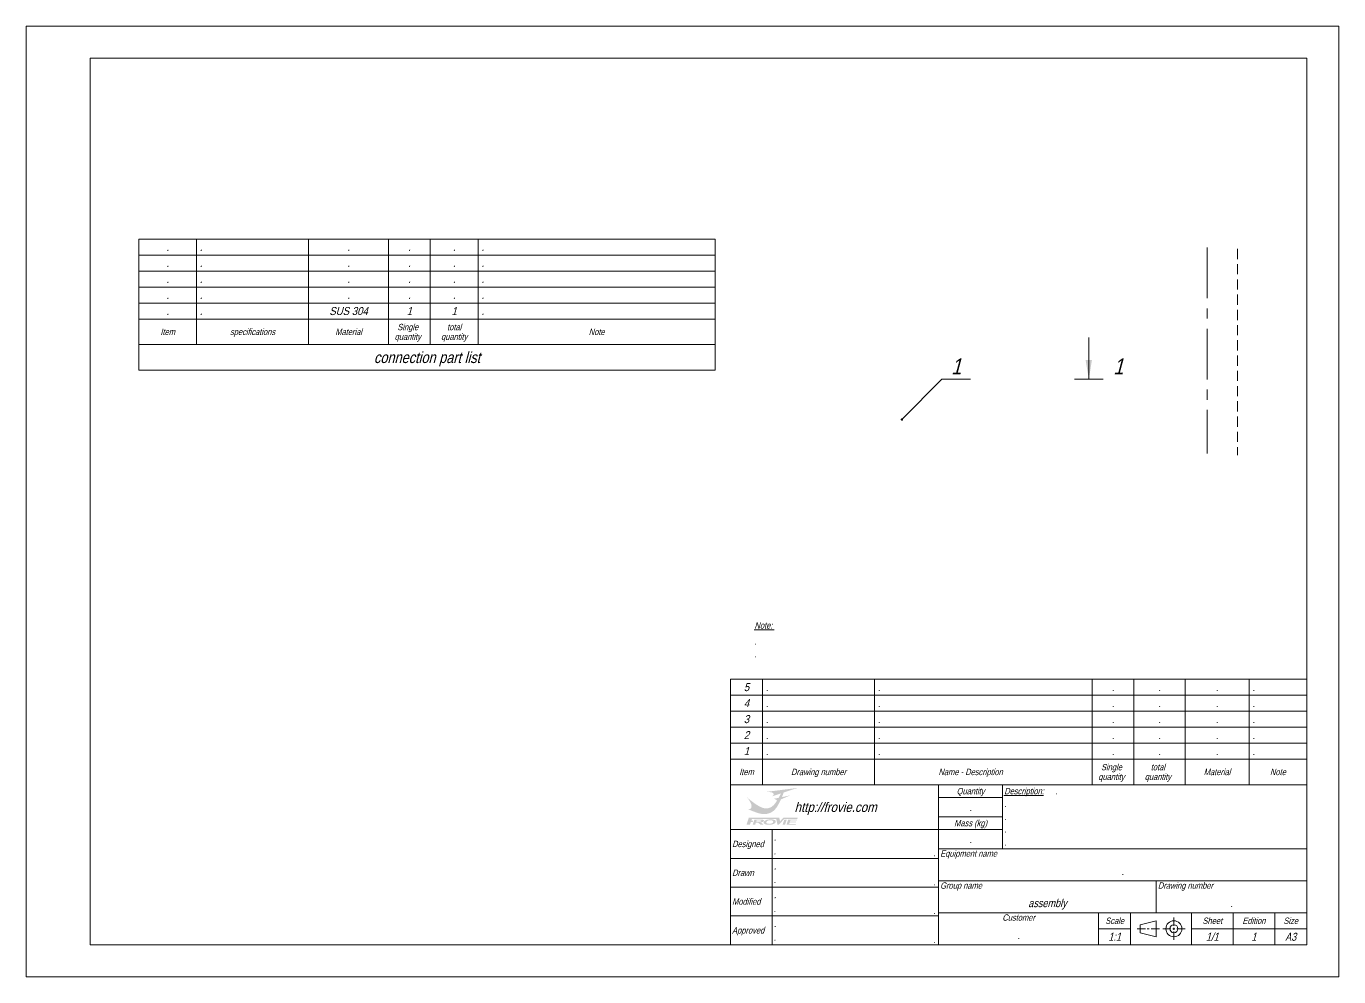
# Model space of a CAD drawing. Header units: millimetres. Extents: x 21 to 1431, y 51 to 2900.
# Drawn here: x 21.5 to 431.5, y 448.2 to 745.2 of the extents above; entities that cross this region are included whole.
import ezdxf
from ezdxf.enums import TextEntityAlignment as Align

# ---------------------------------------------------------------- set-up
doc = ezdxf.new("R2010")
doc.units = ezdxf.units.MM
doc.header["$LTSCALE"] = 0.5
doc.linetypes.add('CENTER', pattern=[50.8, 31.75, -6.35, 6.35, -6.35])
doc.linetypes.add('HIDDEN', pattern=[9.525, 6.35, -3.175])
doc.layers.get('0').update_dxf_attribs({"color": 9, "lineweight": 15})
doc.layers.get('Defpoints').update_dxf_attribs({"color": 9, "lineweight": 15})
for name, color, linetype, lineweight in [('Bill', 9, 'Continuous', 18), ('Index', 7, 'Continuous', 20), ('Namebox', 9, 'Continuous', 20), ('Notes', 4, 'Continuous', 20)]:
    doc.layers.add(name, color=color, linetype=linetype, lineweight=lineweight)
doc.styles.add('Capital', font='vnfonth.shx', dxfattribs={"width": 0.9, "oblique": 15})
doc.styles.add('Longhand', font='vnfont.shx', dxfattribs={"width": 0.85, "oblique": 15})
doc.dimstyles.new('1-1', dxfattribs={"dimtxt": 2, "dimasz": 2, "dimexe": 1.5, "dimexo": 1, "dimgap": 0.6, "dimtad": 1, "dimdec": 3, "dimdsep": 46, "dimtxsty": 'Longhand', "dimcen": 0, "dimclrd": 256, "dimclre": 256, "dimclrt": 10, "dimadec": 3, "dimazin": 2, "dimtm": 1e-09, "dimtfac": 0.6, "dimtdec": 3, "dimtmove": 0, "dimatfit": 3, "dimfxl": 1, "dimlwd": -1, "dimlwe": -1, "dimarcsym": 0})

# ---------------------------------------------------------------- blocks, each defined once
blk = doc.blocks.new('A$C22B54562')
at = {"linetype": 'Continuous', "lineweight": 0, "true_color": 0x0000fe}
h = blk.add_hatch(color=5, dxfattribs=at)
edge = h.paths.add_edge_path()
edge.add_spline(control_points=[(138.5, 108), (139.6, 110.7), (141, 114.5), (142.9, 119.5), (142.9, 119.5), (142.9, 119.5), (145.2, 126), (145.2, 126), (145.2, 126), (145.2, 126), (200, 144), (200, 144), (200, 144), (200, 144), (78.3, 128.4), (78.3, 128.4), (78.3, 128.4), (78.3, 128.4), (84.4, 128.1), (84.4, 128.1), (84.4, 128.1), (89.1, 127.8), (92.8, 127.5), (95.6, 127), (95.6, 127), (101, 126.3), (104.3, 124.2), (105.5, 120.6), (105.5, 120.6), (106.4, 118.1), (105.6, 115.7), (103, 113.3), (103, 113.3), (102.2, 112.6), (101.3, 112), (100.3, 111.3), (100.3, 111.3), (100.3, 111.3), (99, 110.7), (99, 110.7), (99, 110.7), (99, 110.7), (134.8, 122.5), (134.8, 122.5), (134.8, 122.5), (134.8, 122.5), (125.3, 105.2), (125.3, 105.2), (125.3, 105.2), (125.3, 105.2), (105.3, 100.9), (105.3, 100.9), (105.3, 100.9), (109.9, 100.8), (113.5, 99.7), (116.1, 97.5), (116.1, 97.5), (117.5, 96.4), (118.3, 95.4), (118.6, 94.3), (118.6, 94.3), (114.9, 86.9), (109.9, 80.5), (103.9, 75), (103.9, 75), (100.9, 72.2), (98.2, 70.2), (96, 68.9), (96, 68.9), (93.4, 67.2), (90, 65.9), (85.9, 64.9), (85.9, 64.9), (77.5, 62.9), (69.5, 63.5), (61.7, 66.7), (61.7, 66.7), (53.9, 69.9), (46.3, 73.8), (38.8, 78.5), (38.8, 78.5), (38.8, 78.5), (30, 84.6), (30, 84.6), (30, 84.6), (16.3, 94.7), (6.5, 102.6), (0.7, 108.2), (0.7, 108.2), (4.1, 104.7), (7.5, 100.4), (10.8, 95.1), (10.8, 95.1), (13.1, 91.5), (14.8, 88.6), (15.8, 86.4), (15.8, 86.4), (17.3, 83.1), (18.2, 80.7), (18.6, 79.4), (18.6, 79.4), (19.9, 75), (19.9, 71.1), (18.9, 67.6), (18.9, 67.6), (17.8, 64.1), (15.2, 61.9), (11, 60.9), (11, 60.9), (9.7, 60.6), (8.3, 60.5), (6.9, 60.5), (6.9, 60.5), (6.9, 60.5), (5, 60.6), (5, 60.6), (5, 60.6), (5, 60.6), (29.6, 51.1), (29.6, 51.1), (29.6, 51.1), (36.9, 48.3), (43.4, 46.1), (49.2, 44.5), (49.2, 44.5), (53.7, 43.3), (57.7, 42.5), (61.4, 42.2), (61.4, 42.2), (64, 41.9), (67.4, 41.7), (71.4, 41.7), (71.4, 41.7), (77.3, 41.7), (83.6, 42.9), (90.3, 45.5), (90.3, 45.5), (95.5, 47.5), (100.3, 50.2), (104.6, 53.6), (104.6, 53.6), (107.9, 55.9), (111.3, 59.6), (115, 64.5), (115, 64.5), (117.3, 67.6), (119.5, 70.7), (121.5, 74.1), (121.5, 74.1), (123.1, 76.6), (127.4, 84.9), (134.4, 99), (134.4, 99), (134.4, 99), (171.1, 114.7), (171.1, 114.7), (171.1, 114.7), (171.1, 114.7), (138.5, 108), (138.5, 108)], knot_values=[0, 0, 0, 0, 0.025, 0.025, 0.025, 0.025, 0.05, 0.05, 0.05, 0.05, 0.075, 0.075, 0.075, 0.075, 0.1, 0.1, 0.1, 0.1, 0.125, 0.125, 0.125, 0.125, 0.15, 0.15, 0.15, 0.15, 0.175, 0.175, 0.175, 0.175, 0.2, 0.2, 0.2, 0.2, 0.225, 0.225, 0.225, 0.225, 0.25, 0.25, 0.25, 0.25, 0.275, 0.275, 0.275, 0.275, 0.3, 0.3, 0.3, 0.3, 0.325, 0.325, 0.325, 0.325, 0.35, 0.35, 0.35, 0.35, 0.375, 0.375, 0.375, 0.375, 0.4, 0.4, 0.4, 0.4, 0.425, 0.425, 0.425, 0.425, 0.45, 0.45, 0.45, 0.45, 0.475, 0.475, 0.475, 0.475, 0.5, 0.5, 0.5, 0.5, 0.525, 0.525, 0.525, 0.525, 0.55, 0.55, 0.55, 0.55, 0.575, 0.575, 0.575, 0.575, 0.6, 0.6, 0.6, 0.6, 0.625, 0.625, 0.625, 0.625, 0.65, 0.65, 0.65, 0.65, 0.675, 0.675, 0.675, 0.675, 0.7, 0.7, 0.7, 0.7, 0.725, 0.725, 0.725, 0.725, 0.75, 0.75, 0.75, 0.75, 0.775, 0.775, 0.775, 0.775, 0.8, 0.8, 0.8, 0.8, 0.825, 0.825, 0.825, 0.825, 0.85, 0.85, 0.85, 0.85, 0.875, 0.875, 0.875, 0.875, 0.9, 0.9, 0.9, 0.9, 0.925, 0.925, 0.925, 0.925, 0.95, 0.95, 0.95, 0.95, 0.975, 0.975, 0.975, 0.975, 1, 1, 1, 1], degree=3, periodic=0)
at = {"linetype": 'Continuous', "lineweight": 0, "true_color": 0xfe0000}
h = blk.add_hatch(color=1, dxfattribs=at)
edge = h.paths.add_edge_path()
edge.add_spline(control_points=[(138.7, 115.8), (138.7, 115.8), (143.5, 128), (143.5, 128), (143.5, 128), (143.5, 128), (173, 137.7), (173, 137.7), (173, 137.7), (173, 137.7), (99.9, 128.4), (99.9, 128.4), (99.9, 128.4), (104.6, 126.7), (107.3, 124.2), (108.1, 120.9), (108.1, 120.9), (108.5, 119.2), (108.3, 117.5), (107.7, 116), (107.7, 116), (128.5, 122.9), (139, 126.4), (139, 126.5), (139, 126.5), (134.8, 117.7), (129.7, 108.1), (123.8, 97.8), (123.8, 97.8), (117.8, 87.5), (113.3, 80.5), (110.2, 76.9), (110.2, 76.9), (106.3, 72.1), (101.4, 68.3), (95.7, 65.4), (95.7, 65.4), (88, 61.4), (79.9, 59.8), (71.3, 60.5), (71.3, 60.5), (63.3, 61.2), (52, 66), (37.5, 74.8), (37.5, 74.8), (33.1, 77.6), (28.5, 80.5), (23.8, 83.8), (23.8, 83.8), (23.8, 83.8), (18.3, 87.8), (18.3, 87.8), (18.3, 87.8), (18.3, 87.8), (20.8, 81.8), (20.8, 81.8), (20.8, 81.8), (22.4, 77.3), (23.2, 73.6), (23.1, 70.6), (23.1, 70.6), (23, 68.1), (22.1, 65.4), (20.2, 62.8), (20.2, 62.8), (19.3, 61.5), (18.4, 60.5), (17.5, 59.8), (17.5, 59.8), (17.5, 59.8), (19.9, 58.7), (19.9, 58.7), (19.9, 58.7), (22.7, 57.5), (27.1, 55.7), (33, 53.5), (33, 53.5), (38, 51.6), (41.5, 50.3), (43.2, 49.7), (43.2, 49.7), (46.6, 48.4), (49.8, 47.5), (52.9, 46.8), (52.9, 46.8), (60, 45.1), (66.6, 44.4), (72.7, 44.6), (72.7, 44.6), (85.6, 45.2), (96.8, 50.1), (106.3, 59.3), (106.3, 59.3), (112.8, 65.7), (119.4, 75.3), (126.1, 88.4), (126.1, 88.4), (130.5, 96.9), (134.7, 106), (138.7, 115.8)], knot_values=[0, 0, 0, 0, 0.04, 0.04, 0.04, 0.04, 0.08, 0.08, 0.08, 0.08, 0.12, 0.12, 0.12, 0.12, 0.16, 0.16, 0.16, 0.16, 0.2, 0.2, 0.2, 0.2, 0.24, 0.24, 0.24, 0.24, 0.28, 0.28, 0.28, 0.28, 0.32, 0.32, 0.32, 0.32, 0.36, 0.36, 0.36, 0.36, 0.4, 0.4, 0.4, 0.4, 0.44, 0.44, 0.44, 0.44, 0.48, 0.48, 0.48, 0.48, 0.52, 0.52, 0.52, 0.52, 0.56, 0.56, 0.56, 0.56, 0.6, 0.6, 0.6, 0.6, 0.64, 0.64, 0.64, 0.64, 0.68, 0.68, 0.68, 0.68, 0.72, 0.72, 0.72, 0.72, 0.76, 0.76, 0.76, 0.76, 0.8, 0.8, 0.8, 0.8, 0.84, 0.84, 0.84, 0.84, 0.88, 0.88, 0.88, 0.88, 0.92, 0.92, 0.92, 0.92, 0.96, 0.96, 0.96, 0.96, 1, 1, 1, 1], degree=3, periodic=0)
edge = h.paths.add_edge_path(flags=17)
edge.add_spline(control_points=[(120, 96.3), (120, 96.3), (123.8, 102.9), (123.8, 102.9), (123.8, 102.9), (123.8, 102.9), (113.9, 100.9), (113.9, 100.9), (113.9, 100.9), (116.2, 100.3), (117.9, 99.4), (119, 98.1), (119, 98.1), (119.5, 97.5), (119.9, 96.9), (120, 96.3)], knot_values=[0, 0, 0, 0, 0.25, 0.25, 0.25, 0.25, 0.5, 0.5, 0.5, 0.5, 0.75, 0.75, 0.75, 0.75, 1, 1, 1, 1], degree=3, periodic=0)
edge = h.paths.add_edge_path(flags=17)
edge.add_spline(control_points=[(137.4, 105.8), (137.4, 105.8), (152.1, 108.9), (152.1, 108.9), (152.1, 108.9), (152.1, 108.9), (135.7, 101.9), (135.7, 101.9), (135.7, 101.9), (135.7, 101.9), (137.4, 105.8), (137.4, 105.8)], knot_values=[0, 0, 0, 0, 0.333333, 0.333333, 0.333333, 0.333333, 0.666667, 0.666667, 0.666667, 0.666667, 1, 1, 1, 1], degree=3, periodic=0)
at = {"linetype": 'Continuous', "lineweight": 0, "true_color": 0x0000fe}
h = blk.add_hatch(color=5, dxfattribs=at)
edge = h.paths.add_edge_path()
edge.add_spline(control_points=[(198.1, 22.5), (198.1, 22.5), (199.9, 27.8), (199.9, 27.8), (199.9, 27.8), (199.9, 27.8), (144.1, 27.8), (144.1, 27.8), (144.1, 27.8), (144.1, 27.8), (131, 13.4), (131, 13.4), (131, 13.4), (131, 13.4), (127.9, 27.8), (127.9, 27.8), (127.9, 27.8), (127.9, 27.8), (9.2, 27.8), (9.2, 27.8), (9.2, 27.8), (9.2, 27.8), (0, 0), (0, 0), (0, 0), (0, 0), (13.5, 0), (13.5, 0), (13.5, 0), (13.5, 0), (16.9, 10.3), (16.9, 10.3), (16.9, 10.3), (16.9, 10.3), (23.9, 10.3), (23.9, 10.3), (23.9, 10.3), (23.9, 10.3), (25.9, 16), (25.9, 16), (25.9, 16), (25.9, 16), (18.9, 16), (18.9, 16), (18.9, 16), (18.9, 16), (21, 22.4), (21, 22.4), (21, 22.4), (21, 22.4), (116.1, 22.3), (116.1, 22.3), (116.1, 22.3), (116.1, 22.3), (120.8, 0), (120.8, 0), (120.8, 0), (120.8, 0), (126.5, 0), (126.5, 0), (126.5, 0), (126.5, 0), (146.8, 22.4), (146.8, 22.4), (146.8, 22.4), (146.8, 22.4), (198.1, 22.5), (198.1, 22.5)], knot_values=[0, 0, 0, 0, 0.058824, 0.058824, 0.058824, 0.058824, 0.117647, 0.117647, 0.117647, 0.117647, 0.176471, 0.176471, 0.176471, 0.176471, 0.235294, 0.235294, 0.235294, 0.235294, 0.294118, 0.294118, 0.294118, 0.294118, 0.352941, 0.352941, 0.352941, 0.352941, 0.411765, 0.411765, 0.411765, 0.411765, 0.470588, 0.470588, 0.470588, 0.470588, 0.529412, 0.529412, 0.529412, 0.529412, 0.588235, 0.588235, 0.588235, 0.588235, 0.647059, 0.647059, 0.647059, 0.647059, 0.705882, 0.705882, 0.705882, 0.705882, 0.764706, 0.764706, 0.764706, 0.764706, 0.823529, 0.823529, 0.823529, 0.823529, 0.882353, 0.882353, 0.882353, 0.882353, 0.941176, 0.941176, 0.941176, 0.941176, 1, 1, 1, 1], degree=3, periodic=0)
at = {"linetype": 'Continuous', "lineweight": 0, "true_color": 0xfe0000}
h = blk.add_hatch(color=1, dxfattribs=at)
edge = h.paths.add_edge_path()
edge.add_spline(control_points=[(23.9, 0), (23.9, 0), (30.8, 20.3), (30.8, 20.3), (30.8, 20.3), (30.8, 20.3), (51.1, 20.3), (51.1, 20.3), (51.1, 20.3), (56.2, 20.3), (59.9, 20.2), (62, 19.8), (62, 19.8), (64.2, 19.4), (65.9, 18.8), (67, 17.9), (67, 17.9), (68, 16.9), (68.4, 15.8), (68, 14.6), (68, 14.6), (67.5, 13.1), (66, 11.9), (63.5, 10.9), (63.5, 10.9), (61.1, 9.9), (57.7, 9.2), (53.4, 9), (53.4, 9), (55.3, 8.5), (56.9, 7.9), (58, 7.3), (58, 7.3), (59.2, 6.7), (60.6, 5.6), (62.4, 4), (62.4, 4), (62.4, 4), (66.9, 0), (66.9, 0), (66.9, 0), (66.9, 0), (55.4, 0), (55.4, 0), (55.4, 0), (55.4, 0), (49.9, 4.4), (49.9, 4.4), (49.9, 4.4), (47.9, 6), (46.6, 7), (45.8, 7.4), (45.8, 7.4), (45, 7.8), (44.1, 8.1), (43.2, 8.3), (43.2, 8.3), (42.2, 8.4), (40.6, 8.5), (38.4, 8.5), (38.4, 8.5), (38.4, 8.5), (36.4, 8.5), (36.4, 8.5), (36.4, 8.5), (36.4, 8.5), (33.6, 0), (33.6, 0), (33.6, 0), (33.6, 0), (23.9, 0), (23.9, 0)], knot_values=[0, 0, 0, 0, 0.055556, 0.055556, 0.055556, 0.055556, 0.111111, 0.111111, 0.111111, 0.111111, 0.166667, 0.166667, 0.166667, 0.166667, 0.222222, 0.222222, 0.222222, 0.222222, 0.277778, 0.277778, 0.277778, 0.277778, 0.333333, 0.333333, 0.333333, 0.333333, 0.388889, 0.388889, 0.388889, 0.388889, 0.444444, 0.444444, 0.444444, 0.444444, 0.5, 0.5, 0.5, 0.5, 0.555556, 0.555556, 0.555556, 0.555556, 0.611111, 0.611111, 0.611111, 0.611111, 0.666667, 0.666667, 0.666667, 0.666667, 0.722222, 0.722222, 0.722222, 0.722222, 0.777778, 0.777778, 0.777778, 0.777778, 0.833333, 0.833333, 0.833333, 0.833333, 0.888889, 0.888889, 0.888889, 0.888889, 0.944444, 0.944444, 0.944444, 0.944444, 1, 1, 1, 1], degree=3, periodic=0)
edge = h.paths.add_edge_path(flags=16)
edge.add_spline(control_points=[(37.5, 11.7), (37.5, 11.7), (44.7, 11.7), (44.7, 11.7), (44.7, 11.7), (49.3, 11.7), (52.2, 11.8), (53.4, 12), (53.4, 12), (54.6, 12.2), (55.6, 12.4), (56.4, 12.9), (56.4, 12.9), (57.2, 13.3), (57.7, 13.8), (57.9, 14.4), (57.9, 14.4), (58.2, 15.1), (57.9, 15.6), (57.2, 16), (57.2, 16), (56.5, 16.5), (55.4, 16.7), (53.8, 16.8), (53.8, 16.8), (53.1, 16.9), (50.7, 16.9), (46.8, 16.9), (46.8, 16.9), (46.8, 16.9), (39.3, 16.9), (39.3, 16.9), (39.3, 16.9), (39.3, 16.9), (37.5, 11.7), (37.5, 11.7)], knot_values=[0, 0, 0, 0, 0.111111, 0.111111, 0.111111, 0.111111, 0.222222, 0.222222, 0.222222, 0.222222, 0.333333, 0.333333, 0.333333, 0.333333, 0.444444, 0.444444, 0.444444, 0.444444, 0.555556, 0.555556, 0.555556, 0.555556, 0.666667, 0.666667, 0.666667, 0.666667, 0.777778, 0.777778, 0.777778, 0.777778, 0.888889, 0.888889, 0.888889, 0.888889, 1, 1, 1, 1], degree=3, periodic=0)
edge = h.paths.add_edge_path()
edge.add_spline(control_points=[(67.5, 10.4), (68.2, 12.5), (69.5, 14.2), (71.4, 15.6), (71.4, 15.6), (72.9, 16.7), (74.7, 17.6), (76.8, 18.4), (76.8, 18.4), (79, 19.2), (81.2, 19.8), (83.6, 20.2), (83.6, 20.2), (86.8, 20.8), (90.3, 21), (94.2, 21), (94.2, 21), (101.3, 21), (106.6, 20.1), (110.2, 18.3), (110.2, 18.3), (113.8, 16.4), (115, 13.8), (113.9, 10.5), (113.9, 10.5), (112.8, 7.2), (109.9, 4.6), (105, 2.8), (105, 2.8), (100.2, 0.9), (94.3, 0), (87.3, 0), (87.3, 0), (80.2, 0), (74.8, 0.9), (71.2, 2.8), (71.2, 2.8), (67.6, 4.6), (66.4, 7.2), (67.5, 10.4)], knot_values=[0, 0, 0, 0, 0.1, 0.1, 0.1, 0.1, 0.2, 0.2, 0.2, 0.2, 0.3, 0.3, 0.3, 0.3, 0.4, 0.4, 0.4, 0.4, 0.5, 0.5, 0.5, 0.5, 0.6, 0.6, 0.6, 0.6, 0.7, 0.7, 0.7, 0.7, 0.8, 0.8, 0.8, 0.8, 0.9, 0.9, 0.9, 0.9, 1, 1, 1, 1], degree=3, periodic=0)
edge = h.paths.add_edge_path(flags=16)
edge.add_spline(control_points=[(77.5, 10.5), (76.7, 8.2), (77.4, 6.5), (79.5, 5.3), (79.5, 5.3), (81.6, 4.1), (84.6, 3.5), (88.4, 3.5), (88.4, 3.5), (92.3, 3.5), (95.6, 4.1), (98.5, 5.3), (98.5, 5.3), (101.3, 6.5), (103.2, 8.2), (104, 10.6), (104, 10.6), (104.8, 12.9), (104.1, 14.7), (102.1, 15.8), (102.1, 15.8), (100.1, 17), (97.1, 17.5), (93.1, 17.5), (93.1, 17.5), (89.1, 17.5), (85.7, 16.9), (82.9, 15.8), (82.9, 15.8), (80.1, 14.6), (78.3, 12.9), (77.5, 10.5)], knot_values=[0, 0, 0, 0, 0.125, 0.125, 0.125, 0.125, 0.25, 0.25, 0.25, 0.25, 0.375, 0.375, 0.375, 0.375, 0.5, 0.5, 0.5, 0.5, 0.625, 0.625, 0.625, 0.625, 0.75, 0.75, 0.75, 0.75, 0.875, 0.875, 0.875, 0.875, 1, 1, 1, 1], degree=3, periodic=0)
edge = h.paths.add_edge_path()
edge.add_spline(control_points=[(140.7, 0), (140.7, 0), (147.6, 20.4), (147.6, 20.4), (147.6, 20.4), (147.6, 20.4), (157.2, 20.4), (157.2, 20.4), (157.2, 20.4), (157.2, 20.4), (150.4, 0), (150.4, 0), (150.4, 0), (150.4, 0), (140.7, 0), (140.7, 0)], knot_values=[0, 0, 0, 0, 0.25, 0.25, 0.25, 0.25, 0.5, 0.5, 0.5, 0.5, 0.75, 0.75, 0.75, 0.75, 1, 1, 1, 1], degree=3, periodic=0)
edge = h.paths.add_edge_path()
edge.add_spline(control_points=[(155.8, 0), (155.8, 0), (162.7, 20.3), (162.7, 20.3), (162.7, 20.3), (162.7, 20.3), (198.1, 20.3), (198.1, 20.3), (198.1, 20.3), (198.1, 20.3), (197, 16.9), (197, 16.9), (197, 16.9), (197, 16.9), (171.2, 16.9), (171.2, 16.9), (171.2, 16.9), (171.2, 16.9), (169.7, 12.4), (169.7, 12.4), (169.7, 12.4), (169.7, 12.4), (193.7, 12.4), (193.7, 12.4), (193.7, 12.4), (193.7, 12.4), (192.5, 9), (192.5, 9), (192.5, 9), (192.5, 9), (168.5, 9), (168.5, 9), (168.5, 9), (168.5, 9), (166.6, 3.4), (166.6, 3.4), (166.6, 3.4), (166.6, 3.4), (193.4, 3.4), (193.4, 3.4), (193.4, 3.4), (193.4, 3.4), (192.2, 0), (192.2, 0), (192.2, 0), (192.2, 0), (155.8, 0), (155.8, 0)], knot_values=[0, 0, 0, 0, 0.083333, 0.083333, 0.083333, 0.083333, 0.166667, 0.166667, 0.166667, 0.166667, 0.25, 0.25, 0.25, 0.25, 0.333333, 0.333333, 0.333333, 0.333333, 0.416667, 0.416667, 0.416667, 0.416667, 0.5, 0.5, 0.5, 0.5, 0.583333, 0.583333, 0.583333, 0.583333, 0.666667, 0.666667, 0.666667, 0.666667, 0.75, 0.75, 0.75, 0.75, 0.833333, 0.833333, 0.833333, 0.833333, 0.916667, 0.916667, 0.916667, 0.916667, 1, 1, 1, 1], degree=3, periodic=0)

msp = doc.modelspace()

# ---------------------------------------------------------------- linework, layer by layer
at = {"color": 1, "linetype": 'CENTER'}
msp.add_line((390.34, 676.12), (390.34, 611.68), dxfattribs=at)
at = {"color": 8, "linetype": 'HIDDEN'}
msp.add_line((399.88, 675.66), (399.88, 611.23), dxfattribs=at)
at = {"color": 7, "ltscale": 0.5}
msp.add_lwpolyline([(41.49, 735.22), (421.49, 735.22), (421.49, 458.22), (41.49, 458.22)], close=True, dxfattribs=at)
at = {"layer": 'Bill', "color": 5}
for p, q in [((56.68, 678.73), (236.68, 678.73)), ((56.68, 673.73), (236.68, 673.73)), ((56.68, 668.73), (236.68, 668.73)), ((56.68, 663.73), (236.68, 663.73)), ((56.68, 658.73), (236.68, 658.73)), ((241.49, 541.22), (421.49, 541.22)), ((241.49, 536.22), (421.49, 536.22)), ((241.49, 531.22), (421.49, 531.22)), ((241.49, 526.22), (421.49, 526.22)), ((241.49, 521.22), (421.49, 521.22))]:
    msp.add_line(p, q, dxfattribs=at)
at = {"layer": 'Bill', "color": 9}
for p, q in [((56.68, 637.73), (56.68, 678.73)), ((74.68, 645.73), (74.68, 678.73)), ((109.68, 645.73), (109.68, 678.73)), ((134.68, 645.73), (134.68, 678.73)), ((147.68, 645.73), (147.68, 678.73)), ((162.68, 645.73), (162.68, 678.73)), ((236.68, 637.73), (236.68, 678.73)), ((56.68, 653.73), (236.68, 653.73)), ((56.68, 645.73), (236.68, 645.73)), ((56.68, 637.73), (236.68, 637.73)), ((241.49, 508.22), (241.49, 541.22)), ((251.49, 508.22), (251.49, 541.22)), ((286.49, 508.22), (286.49, 541.22)), ((354.49, 508.22), (354.49, 541.22)), ((367.49, 508.22), (367.49, 541.22)), ((383.49, 508.22), (383.49, 541.22)), ((403.49, 508.22), (403.49, 541.22)), ((241.49, 516.22), (421.49, 516.22))]:
    msp.add_line(p, q, dxfattribs=at)
at = {"layer": 'Defpoints', "ltscale": 0.5}
msp.add_lwpolyline([(431.49, 745.22), (21.49, 745.22), (21.49, 448.22), (431.49, 448.22)], close=True, dxfattribs=at)
at = {"layer": 'Index', "color": 3}
msp.add_line((307.48, 634.92), (316.48, 634.92), dxfattribs=at)
at = {"layer": 'Index', "color": 1}
msp.add_line((348.91, 634.92), (357.91, 634.92), dxfattribs=at)
at = {"layer": 'Namebox', "color": 7}
for p, q in [((306.49, 458.22), (306.49, 508.22)), ((326.49, 488.22), (326.49, 508.22)), ((306.49, 498.22), (326.49, 498.22)), ((241.49, 494.22), (306.49, 494.22)), ((421.49, 488.22), (306.49, 488.22)), ((421.49, 468.22), (306.49, 468.22)), ((356.49, 468.22), (356.49, 458.22)), ((366.49, 468.22), (366.49, 458.22)), ((385.49, 468.22), (385.49, 458.22)), ((398.49, 468.22), (398.49, 458.22)), ((411.49, 468.22), (411.49, 458.22))]:
    msp.add_line(p, q, dxfattribs=at)
at = {"layer": 'Namebox', "color": 5}
for p, q in [((306.49, 504.22), (326.49, 504.22)), ((254.49, 494.22), (254.49, 458.22)), ((306.49, 494.22), (326.49, 494.22)), ((241.49, 485.22), (306.49, 485.22)), ((241.49, 476.22), (306.49, 476.22)), ((421.49, 478.22), (306.49, 478.22)), ((374.49, 468.22), (374.49, 478.22)), ((241.49, 467.22), (306.49, 467.22)), ((356.49, 463.22), (366.49, 463.22)), ((385.49, 463.22), (421.49, 463.22))]:
    msp.add_line(p, q, dxfattribs=at)
at = {"layer": 'Namebox'}
for p, q in [((369.49, 464.47), (374.49, 465.72)), ((369.49, 461.97), (369.49, 464.47)), ((374.49, 460.72), (374.49, 465.72)), ((369.49, 461.97), (374.49, 460.72))]:
    msp.add_line(p, q, dxfattribs=at)
at = {"layer": 'Namebox', "color": 1}
for p, q in [((379.99, 464.12), (379.99, 466.72)), ((379.99, 462.92), (379.99, 463.52)), ((368.49, 463.22), (371.09, 463.22)), ((371.69, 463.22), (372.29, 463.22)), ((372.89, 463.22), (375.49, 463.22)), ((376.49, 463.22), (379.09, 463.22)), ((379.69, 463.22), (380.29, 463.22)), ((379.99, 459.72), (379.99, 462.32)), ((380.89, 463.22), (383.49, 463.22))]:
    msp.add_line(p, q, dxfattribs=at)
at = {"layer": 'Namebox', "color": 7, "ltscale": 0.5}
msp.add_lwpolyline([(241.49, 508.22), (421.49, 508.22), (421.49, 458.22), (241.49, 458.22)], close=True, dxfattribs=at)
at = {"layer": 'Namebox'}
for radius in [2.5, 1.25]:
    msp.add_circle((379.99, 463.22), radius, dxfattribs=at)

# ---------------------------------------------------------------- block references
at = {"layer": 'Namebox', "linetype": 'Continuous', "lineweight": 0, "xscale": 0.0799999999999983, "yscale": 0.0799999999999983, "zscale": 0.0799999999999983}
msp.add_blockref('A$C22B54562', (246.49, 495.72), dxfattribs=at)

# ---------------------------------------------------------------- texts
at = {"layer": 'Bill', "color": 4, "oblique": 15}
for s, height, style, width, p in [('.', 2.5, 'Longhand', 0.9, (65.68, 676.23)), ('.', 2.5, 'Longhand', 0.9, (122.18, 676.23)), ('.', 2.5, 'Longhand', 0.9, (141.18, 676.23)), ('.', 2.5, 'Longhand', 0.9, (155.18, 676.23)), ('.', 2.5, 'Longhand', 0.9, (65.68, 671.23)), ('.', 2.5, 'Longhand', 0.9, (122.18, 671.23)), ('.', 2.5, 'Longhand', 0.9, (141.18, 671.23)), ('.', 2.5, 'Longhand', 0.9, (155.18, 671.23)), ('.', 2.5, 'Longhand', 0.9, (65.68, 666.23)), ('.', 2.5, 'Longhand', 0.9, (122.18, 666.23)), ('.', 2.5, 'Longhand', 0.9, (141.18, 666.23)), ('.', 2.5, 'Longhand', 0.9, (155.18, 666.23)), ('.', 2.5, 'Longhand', 0.9, (65.68, 661.23)), ('.', 2.5, 'Longhand', 0.9, (122.18, 661.23)), ('.', 2.5, 'Longhand', 0.9, (141.18, 661.23)), ('.', 2.5, 'Longhand', 0.9, (155.18, 661.23)), ('SUS 304', 2.5, 'Longhand', 0.9, (122.18, 656.23)), ('1', 2.5, 'Longhand', 0.9, (141.18, 656.23)), ('1', 2.5, 'Longhand', 0.9, (155.18, 656.23)), ('.', 2.5, 'Longhand', 0.9, (65.68, 656.23)), ('Single', 2, 'Capital', 0.85, (140.68, 651.23)), ('total', 2, 'Capital', 0.85, (155.18, 651.23)), ('Item', 2, 'Capital', 0.85, (65.68, 649.73)), ('specifications', 2, 'Capital', 0.85, (92.18, 649.73)), ('Material', 2, 'Capital', 0.85, (122.18, 649.73)), ('quantity', 2, 'Capital', 0.85, (140.68, 648.23)), ('quantity', 2, 'Capital', 0.85, (155.18, 648.23)), ('Note', 2, 'Capital', 0.85, (199.68, 649.73)), ('connection part list', 3.5, 'Capital', 0.85, (146.68, 641.73)), ('5', 2.5, 'Longhand', 0.9, (246.49, 538.72)), ('.', 2.5, 'Longhand', 0.9, (360.99, 538.72)), ('.', 2.5, 'Longhand', 0.9, (375.49, 538.72)), ('.', 2.5, 'Longhand', 0.9, (393.49, 538.72)), ('4', 2.5, 'Longhand', 0.9, (246.49, 533.72)), ('3', 2.5, 'Longhand', 0.9, (246.49, 528.72)), ('.', 2.5, 'Longhand', 0.9, (360.99, 533.72)), ('.', 2.5, 'Longhand', 0.9, (375.49, 533.72)), ('.', 2.5, 'Longhand', 0.9, (393.49, 533.72)), ('2', 2.5, 'Longhand', 0.9, (246.49, 523.72)), ('.', 2.5, 'Longhand', 0.9, (360.99, 528.72)), ('.', 2.5, 'Longhand', 0.9, (375.49, 528.72)), ('.', 2.5, 'Longhand', 0.9, (393.49, 528.72)), ('.', 2.5, 'Longhand', 0.9, (360.99, 523.72)), ('.', 2.5, 'Longhand', 0.9, (375.49, 523.72)), ('.', 2.5, 'Longhand', 0.9, (393.49, 523.72)), ('1', 2.5, 'Longhand', 0.9, (246.49, 518.72)), ('.', 2.5, 'Longhand', 0.9, (360.99, 518.72)), ('.', 2.5, 'Longhand', 0.9, (375.49, 518.72)), ('.', 2.5, 'Longhand', 0.9, (393.49, 518.72)), ('Item', 2, 'Capital', 0.85, (246.49, 512.22)), ('Drawing number', 2, 'Capital', 0.85, (268.99, 512.22)), ('Name - Description', 2, 'Capital', 0.85, (316.49, 512.22)), ('Single', 2, 'Capital', 0.85, (360.49, 513.72)), ('total', 2, 'Capital', 0.85, (374.99, 513.72)), ('Material', 2, 'Capital', 0.85, (393.49, 512.22)), ('Note', 2, 'Capital', 0.85, (412.49, 512.22)), ('quantity', 2, 'Capital', 0.85, (360.49, 510.72)), ('quantity', 2, 'Capital', 0.85, (374.99, 510.72))]:
    msp.add_text(s, height=height, dxfattribs=dict(at, style=style, width=width)).set_placement(p, align=Align.MIDDLE_CENTER)
at = {"layer": 'Bill', "color": 4, "oblique": 15, "width": 0.9}
for style, p in [('Capital', (75.68, 676.23)), ('Longhand', (163.68, 676.23)), ('Capital', (75.68, 671.23)), ('Longhand', (163.68, 671.23)), ('Capital', (75.68, 666.23)), ('Longhand', (163.68, 666.23)), ('Capital', (75.68, 661.23)), ('Longhand', (163.68, 661.23)), ('Capital', (75.68, 656.23)), ('Longhand', (163.68, 656.23)), ('Capital', (252.49, 538.72)), ('Longhand', (287.49, 538.72)), ('Longhand', (404.49, 538.72)), ('Capital', (252.49, 533.72)), ('Longhand', (287.49, 533.72)), ('Longhand', (404.49, 533.72)), ('Capital', (252.49, 528.72)), ('Longhand', (287.49, 528.72)), ('Longhand', (404.49, 528.72)), ('Capital', (252.49, 523.72)), ('Longhand', (287.49, 523.72)), ('Longhand', (404.49, 523.72)), ('Capital', (252.49, 518.72)), ('Longhand', (287.49, 518.72)), ('Longhand', (404.49, 518.72))]:
    msp.add_text('.', height=2.5, dxfattribs=dict(at, style=style)).set_placement(p, align=Align.MIDDLE_LEFT)
at = {"layer": 'Index', "color": 3, "style": 'Capital', "oblique": 15, "width": 0.85}
for p in [(311.98, 634.92), (362.63, 634.92)]:
    msp.add_text('1', height=5, dxfattribs=at).set_placement(p, align=Align.BOTTOM_CENTER)
at = {"layer": 'Namebox', "color": 4, "style": 'Longhand', "oblique": 15, "width": 0.85}
for s, p in [('Quantity', (316.49, 506.22)), ('Mass (kg)', (316.49, 496.22)), ('Scale', (361.49, 465.72)), ('Sheet', (391.99, 465.72)), ('Edition', (404.99, 465.72)), ('Size', (416.49, 465.72))]:
    msp.add_text(s, height=2, dxfattribs=at).set_placement(p, align=Align.MIDDLE_CENTER)
for s, p in [('%%UDescription:', (326.99, 507.22)), ('Equipment name', (306.99, 487.72)), ('Group name', (306.99, 477.72)), ('Drawing number', (374.99, 477.72))]:
    msp.add_text(s, height=2, dxfattribs=at).set_placement(p, align=Align.TOP_LEFT)
at = {"layer": 'Namebox', "color": 10, "style": 'Longhand', "oblique": 15, "width": 0.85}
for p in [(342.99, 507.22), (326.99, 503.22), (326.99, 499.22), (326.99, 495.22), (326.99, 491.22)]:
    msp.add_text('.', height=2, dxfattribs=at).set_placement(p, align=Align.TOP_LEFT)
at = {"layer": 'Namebox', "color": 4, "style": 'Longhand', "oblique": 15}
for s, height, width, p in [('http://frovie.com', 3, 0.9, (261.49, 501.22)), ('Designed', 2, 0.85, (241.99, 489.72)), ('.', 2, 0.85, (254.99, 487.47)), ('Drawn', 2, 0.85, (241.99, 480.72)), ('.', 2, 0.85, (254.99, 478.47)), ('Modified', 2, 0.85, (241.99, 471.72)), ('.', 2, 0.85, (254.99, 469.47)), ('Approved', 2, 0.85, (241.99, 462.72)), ('.', 2, 0.85, (254.99, 460.47))]:
    msp.add_text(s, height=height, dxfattribs=dict(at, width=width)).set_placement(p, align=Align.MIDDLE_LEFT)
at = {"layer": 'Namebox', "color": 10, "style": 'Longhand', "oblique": 15, "width": 0.85}
for s, p in [('.', (316.49, 501.22)), ('.', (316.49, 491.22)), ('1:1', (361.49, 460.72)), ('1/1', (391.99, 460.72)), ('1', (404.99, 460.72)), ('A3', (416.49, 460.72))]:
    msp.add_text(s, height=2.5, dxfattribs=at).set_placement(p, align=Align.MIDDLE_CENTER)
for p in [(254.99, 491.97), (254.99, 482.97), (254.99, 473.97), (254.99, 464.97)]:
    msp.add_text('.', height=2.5, dxfattribs=at).set_placement(p, align=Align.MIDDLE_LEFT)
at = {"layer": 'Namebox', "color": 4, "style": 'Longhand', "oblique": 15, "width": 0.85}
for p in [(305.49, 485.22), (305.49, 476.22), (305.49, 467.22), (305.49, 458.22)]:
    msp.add_text('.', height=2, dxfattribs=at).set_placement(p, align=Align.BOTTOM_RIGHT)
at = {"layer": 'Namebox', "color": 10, "style": 'Capital', "oblique": 15, "width": 0.85}
for s, p in [('.', (363.99, 479.22)), ('assembly', (340.49, 469.22)), ('.', (397.99, 469.22))]:
    msp.add_text(s, height=2.5, dxfattribs=at).set_placement(p, align=Align.BOTTOM_CENTER)
at = {"layer": 'Namebox', "color": 4, "style": 'Longhand', "oblique": 15, "width": 0.85}
msp.add_text('Customer', height=2, dxfattribs=at).set_placement((331.49, 467.72), align=Align.TOP_CENTER)
at = {"layer": 'Namebox', "color": 6, "style": 'Capital', "oblique": 15, "width": 0.85}
msp.add_text('.', height=2.5, dxfattribs=at).set_placement((331.49, 459.22), align=Align.BOTTOM_CENTER)
at = {"layer": 'Notes', "color": 4, "oblique": 15, "width": 0.85}
for s, style, p in [('%%uNote: ', 'Capital', (248.98, 558)), ('.', 'Longhand', (248.98, 553)), ('.', 'Longhand', (248.98, 549))]:
    msp.add_text(s, height=2, dxfattribs=dict(at, style=style)).set_placement(p, align=Align.MIDDLE_LEFT)

# ---------------------------------------------------------------- leaders
at = {"layer": 'Index', "color": 1}
msp.add_leader([(353.41, 634.92), (353.41, 647.92)], dimstyle='1-1', override={"dimasz": 6, "dimgap": 0.7, "dimtad": 0, "dimclrd": 1}, dxfattribs=at)
at = {"layer": 'Index'}
msp.add_leader([(295.05, 622.35), (307.48, 634.92)], dimstyle='1-1', override={"dimasz": 3, "dimgap": 0.7, "dimtad": 0, "dimclrd": 5, "dimldrblk": 'DotSmall'}, dxfattribs=at)

doc.saveas('drawing.dxf')
